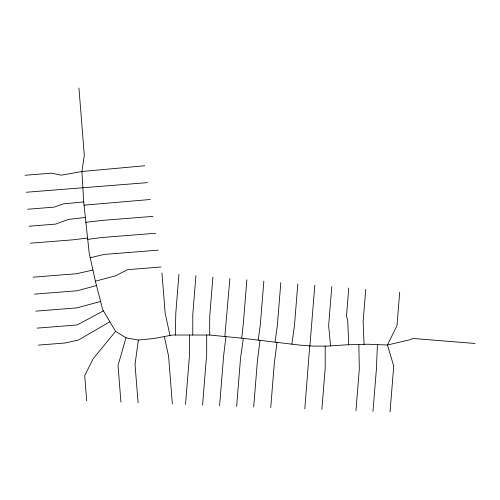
<?xml version="1.0" encoding="UTF-8"?>
<svg xmlns="http://www.w3.org/2000/svg" width="500" height="500" viewBox="0 0 500 500"><rect width="100%" height="100%" fill="white"/><g stroke="black" fill="none" stroke-linecap="round" stroke-linejoin="round"><path stroke-width="0.75" d="M175.369 335.025L175.794 313.244L178.938 274.337M377.406 344.613L376.413 368.944L372.987 411.325M304.819 408.85L309.731 345.844M185.519 404.519L189.606 353.862L189.606 335.025M195.919 275.712L192.781 314.55L192.781 335.025M202.562 405.138L206.7 353.862L206.7 335.025M212.9 277.081L209.7 316.688L209.7 335.025L243.337 338.344L299.719 345.106L313.119 346.094L327.544 346.094L346.5 344.819L367.837 344.231L387.463 345.012L409.85 339.769L413.056 338.469L475 343.469M219.606 405.756L223.663 355.481L225.919 336.625M229.881 278.45L224.831 336.519M236.65 406.375L240.55 358.044L243.337 338.344M246.863 279.825L243.337 323.525L241.713 338.181M253.688 406.994L257.431 360.619L260.025 340.344M263.844 281.194L260.369 324.281L258.2 340.125M270.731 407.612L274.325 363.15L276.994 342.381M280.825 282.562L277.394 325.075L275.031 342.144M297.812 283.938L294.425 325.875L291.875 344.162M309.887 346.094L314.794 285.306M321.863 409.469L325.2 368.119L325.2 346.094M331.775 286.675L328.631 325.594L330.562 345.894M348.756 288.05L346.5 316.006L347.738 320.812L348.756 344.756M355.95 410.706L359.319 368.944L358.831 344.481M365.737 289.419L363.144 321.538L364.056 344.338M390.031 411.944L393.731 366.106L387.463 345.012L397 325.606L399.7 292.162M209.7 335.025L172.369 335.025L153.7 338.537L138.369 340.037L135.037 364.462L138.088 402.794M78.956 88.056L84.3 155.275L81.931 171.494L83.6 200.938L89.194 253.05L95.381 281.194L102.675 309.581L115.594 331.375L126 337.85L118.031 365.469L120.944 402.175M115.594 331.375L93.263 358.562L84.712 375.619L86.725 400.931M109.875 321.731L78.5 340.037L64.969 343.006L38.494 345.106M103.431 310.863L77.169 324.944L37.144 328.125M96.5 285.55L77.237 290.756L34.444 294.156M100.594 301.469L76.856 307.875L35.794 311.137M95.381 281.194L115.594 275.837L127.513 269.669L161 267.013M90.225 257.744L104.075 254.444L158.306 250.131M92.919 270L76.75 273.706L33.094 277.169M87.594 239.419L101.181 237.581L155.612 233.256M87.431 238.044L73.094 239.812L30.394 243.206M85.6 222.331L102.675 220.369L152.912 216.381M85.15 217.512L68.731 219.35L55.525 224.119L29.05 226.219M83.994 205.156L150.219 199.506M83.694 201.925L63.15 203.894L54.175 207.131L27.7 209.237M144.825 165.75L81.931 171.494L61.206 175.194L51.481 173.162L25 175.269M26.35 192.25L147.525 182.625M126 337.85L138.369 340.037M169.969 335.475L165.138 313.012L161.956 272.969M164.325 336.538L168.6 356.275L172.369 404.044"/></g></svg>
